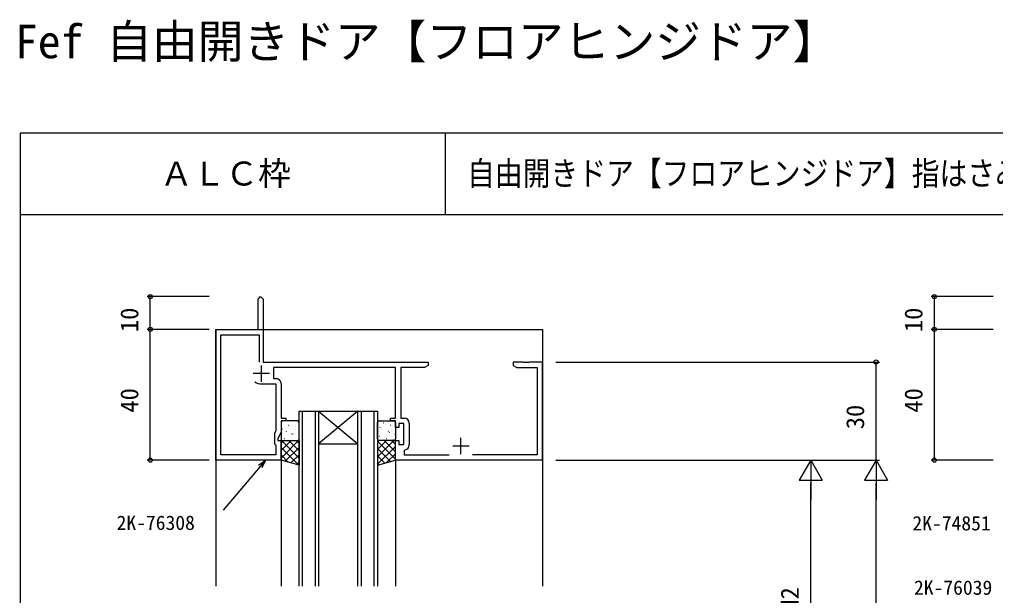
# Model space of a CAD drawing. Units: millimetres, scale not verified. Extents: x -437 to 438, y -344 to 341.
# Drawn here: x -436.9 to -138.4, y 164.9 to 341 of the extents above; entities that cross this region are included whole.
import ezdxf
from ezdxf.enums import TextEntityAlignment as Align

# ---------------------------------------------------------------- set-up
doc = ezdxf.new("R2010")
doc.units = ezdxf.units.MM
doc.header["$LTSCALE"] = 2
for name, color, linetype in [('0-1_USER1', 3, 'Continuous'), ('0-2_YKK_11', 7, 'Continuous'), ('0-3_YKK_12', 2, 'Continuous'), ('0-4_YKK_13', 4, 'Continuous'), ('0-6_YKK_D', 6, 'Continuous'), ('0-7_YKK_ZWAK', 7, 'Continuous')]:
    doc.layers.add(name, color=color, linetype=linetype)
doc.styles.add('ＭＳ ゴシック', font='')
doc.styles.get('ＭＳ ゴシック').set_extended_font_data('MS Gothic')

msp = doc.modelspace()

# ---------------------------------------------------------------- linework, layer by layer
at = {"layer": '0-2_YKK_11'}
for p, q in [((-362.882, 230.3), (-362.882, 235.3)), ((-360.382, 232.8), (-365.382, 232.8)), ((-317.652, 217.63), (-317.652, 210.97)), ((-301.882, 208.1), (-301.882, 213.1)), ((-299.382, 210.6), (-304.382, 210.6))]:
    msp.add_line(p, q, dxfattribs=at)
for points in [[(-356.882, 229.73), (-356.882, 219.1), (-355.382, 219.1), (-355.382, 218.3), (-356.882, 218.3), (-356.882, 214.945), (-357.882, 212.8), (-357.882, 212.3), (-356.882, 212.3), (-356.882, 206.3), (-376.882, 206.3), (-376.882, 246.3), (-363.882, 246.3), (-363.882, 255.55), (-363.132, 256.3), (-362.382, 255.55), (-362.382, 236.3), (-311.882, 236.3), (-311.882, 235.3), (-312.973, 234.67), (-320.252, 234.67), (-320.252, 219.13), (-319.152, 219.13)], [(-362.882, 229.6), (-358.512, 229.6), (-358.512, 215.306), (-358.882, 214.512), (-358.882, 211.3), (-358.512, 210.93), (-358.512, 207.93), (-375.252, 207.93), (-375.252, 244.67), (-363.582, 244.67), (-363.582, 236.3)], [(-276.882, 206.3), (-276.882, 236.3), (-280.924, 236.3), (-281.107, 236.18), (-281.657, 236.18), (-281.84, 236.3), (-281.924, 236.3), (-282.107, 236.18), (-282.657, 236.18), (-282.84, 236.3), (-285.882, 236.3), (-285.882, 235.3), (-284.791, 234.67), (-278.512, 234.67), (-278.512, 207.93), (-298.346, 207.93)], [(-276.882, 206.3), (-321.882, 206.3), (-321.882, 212.3), (-320.882, 212.3), (-320.882, 211.1), (-319.282, 211.1), (-319.282, 217.5), (-320.882, 217.5), (-320.882, 216.3), (-321.882, 216.3), (-321.882, 218.3), (-323.382, 218.3), (-323.382, 219.1), (-321.882, 219.1), (-321.882, 234.67), (-359.182, 234.67), (-359.182, 231.23), (-358.382, 231.23)], [(-318.927, 209.487), (-319.182, 209.19), (-319.182, 207.93), (-305.418, 207.93)]]:
    msp.add_lwpolyline(points, dxfattribs=at)
for centre, radius, start, end in [((-362.882, 232.8), 3.2, 231.63349, 270), ((-358.382, 229.73), 1.5, 0, 89.99998), ((-319.152, 217.63), 1.5, 0, 89.99998), ((-319.152, 210.97), 1.5, 278.62691, 359.99998)]:
    msp.add_arc(centre, radius, start, end, dxfattribs=at)
at = {"layer": '0-3_YKK_12'}
for p, q in [((-376.882, 246.3), (-376.882, 167.8)), ((-376.882, 246.3), (-276.882, 246.3)), ((-276.882, 246.3), (-276.882, 167.8)), ((-350.382, 221.3), (-350.382, 167.8)), ((-346.382, 167.8), (-346.382, 221.3)), ((-345.382, 221.3), (-333.382, 221.3)), ((-345.382, 221.3), (-333.382, 211.3)), ((-333.382, 221.3), (-345.382, 211.3)), ((-332.382, 221.3), (-332.382, 167.8)), ((-328.382, 167.8), (-328.382, 221.3)), ((-345.382, 211.3), (-333.382, 211.3)), ((-356.882, 206.3), (-356.882, 167.8)), ((-321.882, 206.3), (-321.882, 167.8))]:
    msp.add_line(p, q, dxfattribs=at)
for points in [[(-351.382, 167.8), (-351.382, 221.3), (-345.382, 221.3), (-345.382, 167.8)], [(-333.382, 167.8), (-333.382, 221.3), (-327.382, 221.3), (-327.382, 167.8)]]:
    msp.add_lwpolyline(points, dxfattribs=at)
at = {"layer": '0-4_YKK_13'}
for p, q in [((-351.882, 218.3), (-356.382, 218.3)), ((-326.882, 218.3), (-322.382, 218.3)), ((-356.882, 217.8), (-356.882, 212.8)), ((-356.688, 217.736), (-356.644, 217.76)), ((-356.496, 215.792), (-356.449, 215.88)), ((-355.254, 215.112), (-355.211, 215.136)), ((-354.663, 217.002), (-354.619, 217.026)), ((-354.349, 216.582), (-354.343, 216.59)), ((-352.587, 216.57), (-352.543, 216.594)), ((-351.382, 212.8), (-351.382, 217.8)), ((-327.382, 212.8), (-327.382, 217.8)), ((-326.945, 215.067), (-326.938, 215.074)), ((-326.662, 216.309), (-326.615, 216.398)), ((-326.153, 215.542), (-326.109, 215.566)), ((-325.51, 217.733), (-325.466, 217.757)), ((-324.97, 217.272), (-324.963, 217.279)), ((-324.076, 215.109), (-324.032, 215.133)), ((-323.485, 216.999), (-323.441, 217.023)), ((-323.184, 215.252), (-323.177, 215.259)), ((-321.882, 217.8), (-321.882, 212.8)), ((-356.882, 211.456), (-356.038, 212.3)), ((-356.882, 209.211), (-353.793, 212.3)), ((-356.882, 206.966), (-351.548, 212.3)), ((-351.382, 206.898), (-356.784, 212.3)), ((-356.382, 212.3), (-351.882, 212.3)), ((-356.324, 214.377), (-356.318, 214.385)), ((-355.897, 212.921), (-355.854, 212.945)), ((-351.382, 209.143), (-354.539, 212.3)), ((-354.505, 212.395), (-354.498, 212.402)), ((-353.821, 212.488), (-353.777, 212.512)), ((-353.606, 214.267), (-353.56, 214.355)), ((-353.23, 214.378), (-353.186, 214.402)), ((-352.563, 214.562), (-352.557, 214.57)), ((-351.382, 211.388), (-352.294, 212.3)), ((-327.382, 211.77), (-326.852, 212.3)), ((-327.382, 209.525), (-324.607, 212.3)), ((-327.382, 207.28), (-322.362, 212.3)), ((-321.882, 206.584), (-327.382, 212.084)), ((-322.382, 212.3), (-326.882, 212.3)), ((-326.744, 213.652), (-326.7, 213.676)), ((-321.882, 208.829), (-325.353, 212.3)), ((-325.125, 213.084), (-325.119, 213.092)), ((-324.719, 212.918), (-324.676, 212.942)), ((-323.772, 214.785), (-323.726, 214.873)), ((-321.882, 211.074), (-323.108, 212.3)), ((-322.643, 212.486), (-322.599, 212.509)), ((-322.052, 214.375), (-322.008, 214.399)), ((-351.584, 204.855), (-356.882, 210.153)), ((-355.641, 205.962), (-351.382, 210.221)), ((-327.382, 205.035), (-321.882, 210.535)), ((-323.423, 205.88), (-327.382, 209.839)), ((-354.671, 205.697), (-356.882, 207.908)), ((-353.877, 205.48), (-351.382, 207.976)), ((-325.187, 205.399), (-327.382, 207.594)), ((-324.618, 205.554), (-321.882, 208.29)), ((-352.113, 204.999), (-351.382, 205.73)), ((-326.951, 204.918), (-327.382, 205.349))]:
    msp.add_line(p, q, dxfattribs=at)
for points in [[(-351.382, 204.8), (-356.882, 206.3), (-356.882, 212.3), (-351.382, 212.3)], [(-327.382, 204.8), (-321.882, 206.3), (-321.882, 212.3), (-327.382, 212.3)]]:
    msp.add_lwpolyline(points, close=True, dxfattribs=at)
for centre, radius, start, end in [((-356.382, 217.8), 0.5, 90.01621, 180), ((-351.882, 217.8), 0.5, 0, 90), ((-326.882, 217.8), 0.5, 90, 180), ((-322.382, 217.8), 0.5, 0, 89.98379), ((-356.386, 212.796), 0.496, 179.49494, 270.50506), ((-351.882, 212.8), 0.5, 270, 360), ((-326.882, 212.8), 0.5, 180, 270), ((-322.378, 212.796), 0.496, 269.49494, 0.50506)]:
    msp.add_arc(centre, radius, start, end, dxfattribs=at)
at = {"layer": '0-6_YKK_D'}
for p, q in [((-378.882, 256.3), (-397.882, 256.3)), ((-396.882, 246.3), (-396.882, 256.3)), ((-139.043, 256.3), (-158.043, 256.3)), ((-157.043, 246.3), (-157.043, 256.3)), ((-378.882, 246.3), (-397.882, 246.3)), ((-378.882, 246.3), (-397.882, 246.3)), ((-396.882, 206.3), (-396.882, 246.3)), ((-139.043, 246.3), (-158.043, 246.3)), ((-139.043, 246.3), (-158.043, 246.3)), ((-157.043, 206.3), (-157.043, 246.3)), ((-272.882, 236.3), (-173.882, 236.3)), ((-174.882, 206.3), (-174.882, 236.3)), ((-378.882, 206.3), (-397.882, 206.3)), ((-272.882, 206.3), (-173.882, 206.3)), ((-272.882, 206.3), (-173.882, 206.3)), ((-272.882, 206.3), (-193.882, 206.3)), ((-194.882, 206.3), (-198.382, 200.238)), ((-194.882, 206.3), (-191.382, 200.238)), ((-194.882, 206.3), (-194.882, 194.176)), ((-174.882, 206.3), (-178.382, 200.238)), ((-174.882, 206.3), (-171.382, 200.238)), ((-174.882, 206.3), (-174.882, 194.176)), ((-139.043, 206.3), (-158.043, 206.3)), ((-198.382, 200.238), (-191.382, 200.238)), ((-178.382, 200.238), (-171.382, 200.238)), ((-194.882, 133.3), (-194.882, 199.3)), ((-174.882, -236.7), (-174.882, 199.3))]:
    msp.add_line(p, q, dxfattribs=at)
for points in [[(-361.641, 206.3), (-363.294, 204.358), (-374.632, 191.043)], [(-363.814, 204.801), (-361.641, 206.3), (-362.774, 203.915)]]:
    msp.add_lwpolyline(points, dxfattribs=at)
for centre in [(-396.882, 256.3), (-157.043, 256.3), (-396.882, 246.3), (-396.882, 246.3), (-157.043, 246.3), (-157.043, 246.3), (-174.882, 236.3), (-396.882, 206.3), (-157.043, 206.3)]:
    msp.add_circle(centre, 0.637, dxfattribs=at)
at = {"layer": '0-7_YKK_ZWAK'}
for p, q in [((-436.7, 306.3), (-436.7, -343.7)), ((438.3, 306.3), (-436.7, 306.3)), ((-306.7, 306.3), (-306.7, 281.3)), ((438.3, 281.3), (-436.7, 281.3))]:
    msp.add_line(p, q, dxfattribs=at)

# ---------------------------------------------------------------- texts
at = {"layer": '0-1_USER1', "style": 'ＭＳ ゴシック'}
for s, height, p in [('Fef 自由開きドア【フロアヒンジドア】', 10.26, (-438.288, 326.118)), ('ＡＬＣ枠', 7.331, (-393.888, 288.073))]:
    msp.add_text(s, height=height, dxfattribs=at).set_placement(p, align=Align.BOTTOM_LEFT)
at = {"layer": '0-1_USER1', "style": 'ＭＳ ゴシック', "width": 0.85}
msp.add_text('自由開きドア【フロアヒンジドア】指はさみ防止仕様 100見込 たてかまち110mm見付 枠:35mm溝幅 障子:35mm溝幅', height=7.331, dxfattribs=at).set_placement((-299.97, 288.13), align=Align.BOTTOM_LEFT)
at = {"layer": '0-6_YKK_D', "style": 'ＭＳ ゴシック'}
for s, p in [('10', (-398.882, 245.462)), ('10', (-159.043, 245.462)), ('40', (-398.882, 220.845)), ('40', (-159.043, 220.845)), ('30', (-176.882, 215.76)), ('H2', (-196.882, 159.972))]:
    msp.add_text(s, height=5.499, rotation=90, dxfattribs=at).set_placement(p, align=Align.BOTTOM_LEFT)
for s, p in [('2K-76308', (-407.185, 183.649)), ('2K-74851', (-163.764, 183.502)), ('2K-76039', (-163.281, 163.82))]:
    msp.add_text(s, height=4.399, dxfattribs=at).set_placement(p, align=Align.BOTTOM_LEFT)

doc.saveas('drawing.dxf')
